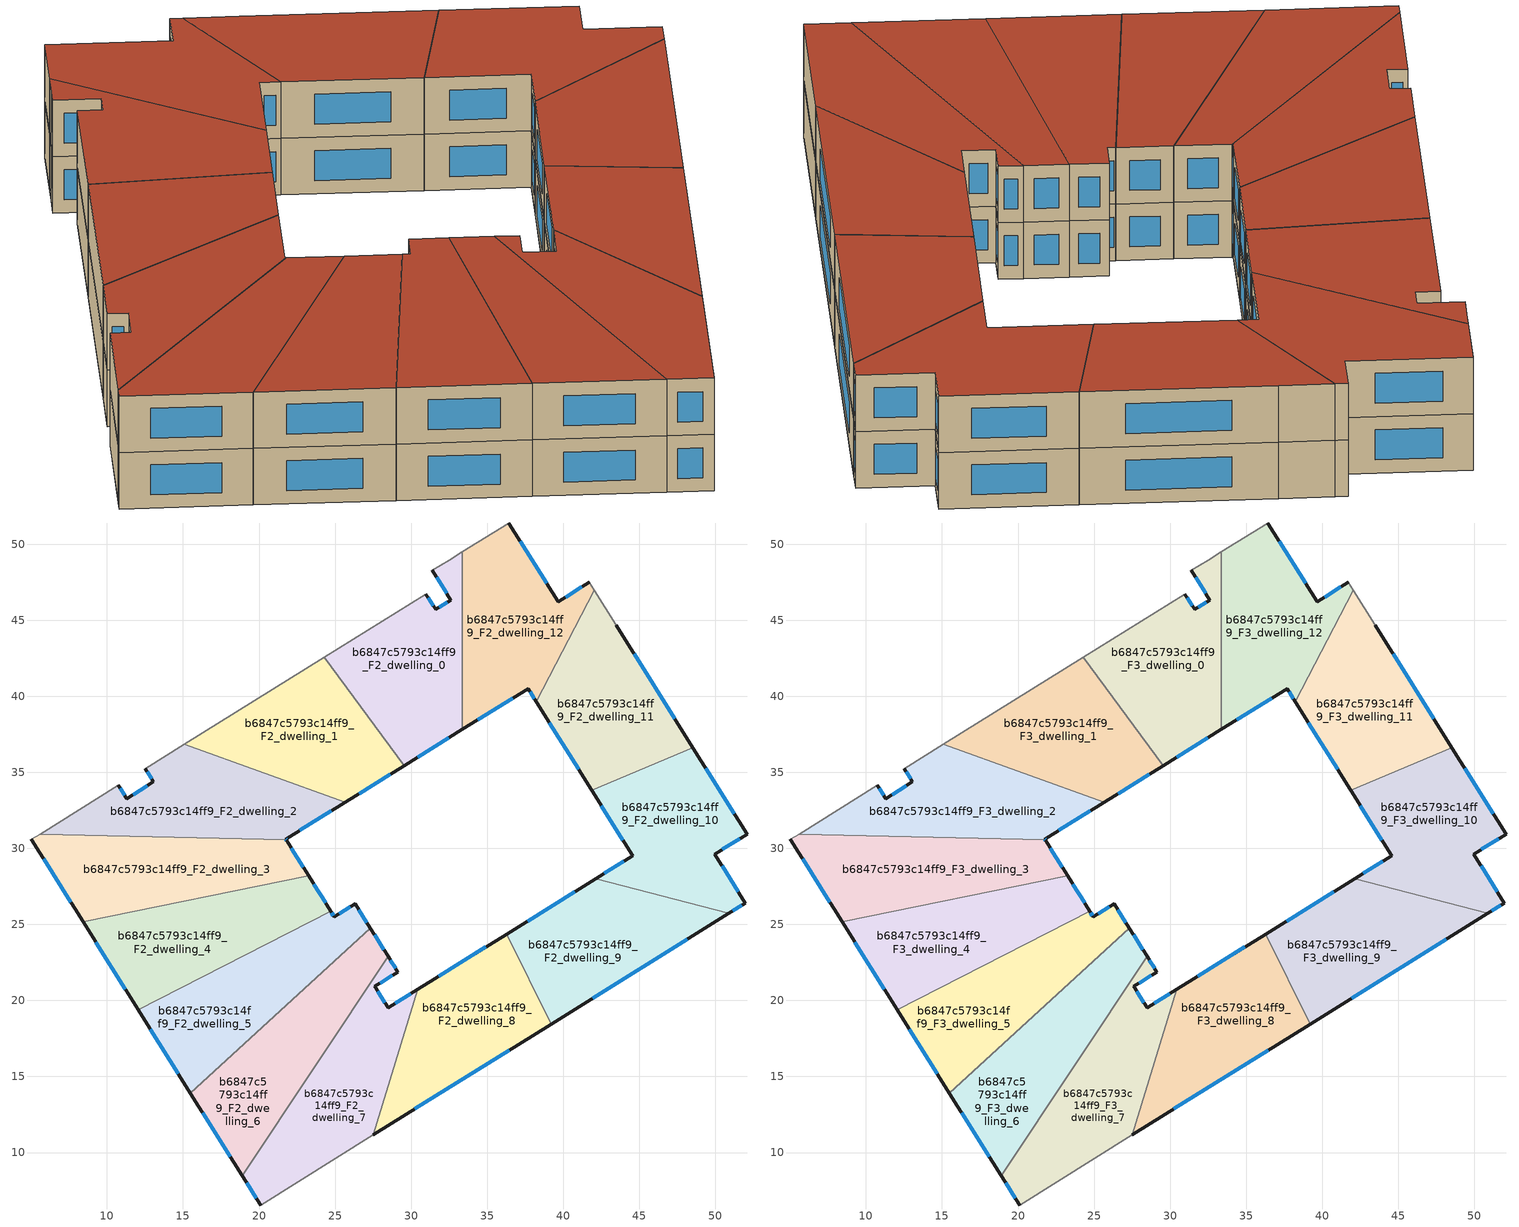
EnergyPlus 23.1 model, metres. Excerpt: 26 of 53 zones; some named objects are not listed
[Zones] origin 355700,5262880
b6847c5793c14ff9_F2_dwelling_0
 floor to b6847c5793c14ff9_F1_dwelling_0 (EU_floor_Construction): 33.38,49.49 33.38,37.82 29.55,35.45 24.28,42.56 30.97,46.72 31.61,45.71 32.62,46.33 31.4,48.27 32.52,48.96 z6
 wall outside (EU_wall_Construction): 31.4,48.27 32.62,46.33 31.61,45.71 30.97,46.72 / 29.55,35.45 33.38,37.82 z6:9
 wall adiabatic (EU_wall_Construction): 33.38,49.49 32.52,48.96 31.4,48.27 / 30.97,46.72 24.28,42.56 z6:9
 wall to b6847c5793c14ff9_F2_dwelling_12 (EU_wall_Construction): 33.38,37.82 33.38,49.49 z6:9
 wall to b6847c5793c14ff9_F2_dwelling_1 (EU_wall_Construction): 24.28,42.56 29.55,35.45 z6:9
 window (EU_Window_Construction): 32.38,46.18 31.84,45.85 / 31.68,47.81 32.33,46.78 / 30.45,36 32.48,37.26 / 31.46,45.95 31.12,46.49 z6.7:8.3
b6847c5793c14ff9_F2_dwelling_1
 floor to b6847c5793c14ff9_F1_dwelling_1 (EU_floor_Construction): 24.28,42.56 29.55,35.45 25.68,33.04 15.09,36.84 z6
 wall outside (EU_wall_Construction): 25.68,33.04 29.55,35.45 z6:9
 wall to b6847c5793c14ff9_F2_dwelling_2 (EU_wall_Construction): 15.09,36.84 25.68,33.04 z6:9
 wall adiabatic (EU_wall_Construction): 24.28,42.56 15.09,36.84 z6:9
 window (EU_Window_Construction): 26.59,33.6 28.64,34.88 z6.7:8.3
b6847c5793c14ff9_F2_dwelling_10
 floor to b6847c5793c14ff9_F1_dwelling_10 (EU_floor_Construction): 48.53,36.62 52.09,30.94 49.97,29.62 51.99,26.4 50.9,25.73 42.14,28 44.57,29.51 41.86,33.83 z6
 wall outside (EU_wall_Construction): 50.9,25.73 51.99,26.4 49.97,29.62 52.09,30.94 48.53,36.62 / 41.86,33.83 44.57,29.51 42.14,28 z6:9
 wall to b6847c5793c14ff9_F2_dwelling_9 (EU_wall_Construction): 42.14,28 50.9,25.73 z6:9
 wall to b6847c5793c14ff9_F2_dwelling_11 (EU_wall_Construction): 48.53,36.62 41.86,33.83 z6:9
 window (EU_Window_Construction): 51.51,27.16 50.45,28.87 / 51.16,25.89 51.73,26.24 / 44,29.16 42.71,28.36 / 42.5,32.81 43.93,30.52 / 51.26,32.27 49.37,35.28 / 50.47,29.93 51.59,30.63 z6.7:8.3
b6847c5793c14ff9_F2_dwelling_11
 floor to b6847c5793c14ff9_F1_dwelling_11 (EU_floor_Construction): 43.48,44.68 48.53,36.62 41.86,33.83 38.24,39.63 42.05,46.96 z6
 wall outside (EU_wall_Construction): 38.24,39.63 41.86,33.83 / 48.53,36.62 43.48,44.68 z6:9
 wall to b6847c5793c14ff9_F2_dwelling_12 (EU_wall_Construction): 42.05,46.96 38.24,39.63 z6:9
 wall adiabatic (EU_wall_Construction): 43.48,44.68 42.05,46.96 z6:9
 window (EU_Window_Construction): 39.09,38.27 41.01,35.19 / 47.35,38.51 44.67,42.79 z6.7:8.3
b6847c5793c14ff9_F2_dwelling_12
 floor to b6847c5793c14ff9_F1_dwelling_12 (EU_floor_Construction): 41.71,47.49 42.05,46.96 38.24,39.63 37.69,40.5 33.38,37.82 33.38,49.49 36.43,51.39 39.67,46.22 z6
 wall outside (EU_wall_Construction): 41.71,47.49 39.67,46.22 36.43,51.39 / 33.38,37.82 37.69,40.5 38.24,39.63 z6:9
 wall adiabatic (EU_wall_Construction): 42.05,46.96 41.71,47.49 / 36.43,51.39 33.38,49.49 z6:9
 window (EU_Window_Construction): 41.23,47.2 40.15,46.52 / 37.82,40.29 38.11,39.83 / 34.39,38.45 36.68,39.87 / 38.91,47.44 37.19,50.18 z6.7:8.3
b6847c5793c14ff9_F2_dwelling_2
 floor to b6847c5793c14ff9_F1_dwelling_2 (EU_floor_Construction): 25.68,33.04 21.75,30.61 21.79,30.55 5.6,30.94 10.76,34.15 11.3,33.28 13.06,34.37 12.52,35.24 15.09,36.84 z6
 wall outside (EU_wall_Construction): 21.79,30.55 21.75,30.61 25.68,33.04 / 12.52,35.24 13.06,34.37 11.3,33.28 10.76,34.15 z6:9
 wall adiabatic (EU_wall_Construction): 15.09,36.84 12.52,35.24 / 10.76,34.15 5.6,30.94 z6:9
 wall to b6847c5793c14ff9_F2_dwelling_3 (EU_wall_Construction): 5.6,30.94 21.79,30.55 z6:9
 window (EU_Window_Construction): 22.68,31.18 24.76,32.47 / 21.78,30.56 21.76,30.59 / 11.17,33.48 10.89,33.94 / 12.65,34.11 11.71,33.53 / 12.65,35.03 12.93,34.57 z6.7:8.3
b6847c5793c14ff9_F2_dwelling_3
 floor to b6847c5793c14ff9_F1_dwelling_3 (EU_floor_Construction): 21.79,30.55 23.25,28.21 8.43,25.17 5.03,30.58 5.6,30.94 z6
 wall outside (EU_wall_Construction): 23.25,28.21 21.79,30.55 / 5.03,30.58 8.43,25.17 z6:9
 wall to b6847c5793c14ff9_F2_dwelling_4 (EU_wall_Construction): 8.43,25.17 23.25,28.21 z6:9
 wall adiabatic (EU_wall_Construction): 5.6,30.94 5.03,30.58 z6:9
 window (EU_Window_Construction): 22.91,28.76 22.13,30 / 5.83,29.31 7.63,26.44 z6.7:8.3
b6847c5793c14ff9_F2_dwelling_4
 floor to b6847c5793c14ff9_F1_dwelling_4 (EU_floor_Construction): 23.25,28.21 24.72,25.86 12.05,19.4 8.43,25.17 z6
 wall outside (EU_wall_Construction): 24.72,25.86 23.25,28.21 / 8.43,25.17 12.05,19.4 z6:9
 wall to b6847c5793c14ff9_F2_dwelling_5 (EU_wall_Construction): 12.05,19.4 24.72,25.86 z6:9
 window (EU_Window_Construction): 24.37,26.41 23.6,27.65 / 9.28,23.81 11.2,20.75 z6.7:8.3
b6847c5793c14ff9_F2_dwelling_5
 floor to b6847c5793c14ff9_F1_dwelling_5 (EU_floor_Construction): 26.32,26.36 27.33,24.74 15.49,13.91 12.05,19.4 24.72,25.86 24.94,25.5 z6
 wall outside (EU_wall_Construction): 27.33,24.74 26.32,26.36 24.94,25.5 24.72,25.86 / 12.05,19.4 15.49,13.91 z6:9
 wall to b6847c5793c14ff9_F2_dwelling_6 (EU_wall_Construction): 15.49,13.91 27.33,24.74 z6:9
 window (EU_Window_Construction): 24.89,25.59 24.77,25.78 / 26,26.16 25.27,25.7 / 27.09,25.12 26.56,25.98 / 12.86,18.11 14.68,15.19 z6.7:8.3
b6847c5793c14ff9_F2_dwelling_6
 floor to b6847c5793c14ff9_F1_dwelling_6 (EU_floor_Construction): 27.33,24.74 28.48,22.9 18.9,8.46 15.49,13.91 z6
 wall outside (EU_wall_Construction): 28.48,22.9 27.33,24.74 / 15.49,13.91 18.9,8.46 z6:9
 wall to b6847c5793c14ff9_F2_dwelling_7 (EU_wall_Construction): 18.9,8.46 28.48,22.9 z6:9
 window (EU_Window_Construction): 28.21,23.33 27.6,24.31 / 16.29,12.63 18.1,9.74 z6.7:8.3
b6847c5793c14ff9_F2_dwelling_7
 floor to b6847c5793c14ff9_F1_dwelling_7 (EU_floor_Construction): 29.13,21.86 27.61,20.92 28.48,19.52 30.45,20.74 27.5,11.16 20.1,6.55 18.9,8.46 28.48,22.9 z6
 wall outside (EU_wall_Construction): 30.45,20.74 28.48,19.52 27.61,20.92 29.13,21.86 28.48,22.9 / 18.9,8.46 20.1,6.55 z6:9
 wall to b6847c5793c14ff9_F2_dwelling_8 (EU_wall_Construction): 27.5,11.16 30.45,20.74 z6:9
 wall adiabatic (EU_wall_Construction): 20.1,6.55 27.5,11.16 z6:9
 window (EU_Window_Construction): 28.98,22.11 28.63,22.65 / 27.97,21.14 28.77,21.64 / 28.28,19.85 27.82,20.59 / 29.99,20.45 28.94,19.81 / 19.18,8.01 19.82,7 z6.7:8.3
b6847c5793c14ff9_F2_dwelling_8
 floor to b6847c5793c14ff9_F1_dwelling_8 (EU_floor_Construction): 36.28,24.37 39.2,18.44 27.5,11.16 30.45,20.74 z6
 wall outside (EU_wall_Construction): 36.28,24.37 30.45,20.74 / 27.5,11.16 39.2,18.44 z6:9
 wall to b6847c5793c14ff9_F2_dwelling_9 (EU_wall_Construction): 39.2,18.44 36.28,24.37 z6:9
 window (EU_Window_Construction): 34.91,23.52 31.82,21.59 / 30.25,12.87 36.45,16.73 z6.7:8.3
b6847c5793c14ff9_F2_dwelling_9
 floor to b6847c5793c14ff9_F1_dwelling_9 (EU_floor_Construction): 50.9,25.73 39.2,18.44 36.28,24.37 42.14,28 z6
 wall outside (EU_wall_Construction): 42.14,28 36.28,24.37 / 39.2,18.44 50.9,25.73 z6:9
 window (EU_Window_Construction): 40.76,27.15 37.66,25.22 / 41.95,20.15 48.15,24.02 z6.7:8.3
b6847c5793c14ff9_F3_dwelling_0
 floor to b6847c5793c14ff9_F2_dwelling_0 (EU_floor_Construction): 33.38,49.49 33.38,37.82 29.55,35.45 24.28,42.56 30.97,46.72 31.61,45.71 32.62,46.33 31.4,48.27 32.52,48.96 z9
 wall outside (EU_wall_Construction): 31.4,48.27 32.62,46.33 31.61,45.71 30.97,46.72 / 29.55,35.45 33.38,37.82 z9:12
 wall adiabatic (EU_wall_Construction): 33.38,49.49 32.52,48.96 31.4,48.27 / 30.97,46.72 24.28,42.56 z9:12
 wall to b6847c5793c14ff9_F3_dwelling_12 (EU_wall_Construction): 33.38,37.82 33.38,49.49 z9:12
 wall to b6847c5793c14ff9_F3_dwelling_1 (EU_wall_Construction): 24.28,42.56 29.55,35.45 z9:12
 window (EU_Window_Construction): 32.38,46.18 31.84,45.85 / 31.68,47.81 32.33,46.78 / 30.45,36 32.48,37.26 / 31.46,45.95 31.12,46.49 z9.7:11.3
 roof outside (EU_roof_Construction): 33.38,37.82 33.38,49.49 32.52,48.96 31.4,48.27 32.62,46.33 31.61,45.71 30.97,46.72 24.28,42.56 29.55,35.45 z12
b6847c5793c14ff9_F3_dwelling_1
 floor to b6847c5793c14ff9_F2_dwelling_1 (EU_floor_Construction): 24.28,42.56 29.55,35.45 25.68,33.04 15.09,36.84 z9
 wall outside (EU_wall_Construction): 25.68,33.04 29.55,35.45 z9:12
 wall to b6847c5793c14ff9_F3_dwelling_2 (EU_wall_Construction): 15.09,36.84 25.68,33.04 z9:12
 wall adiabatic (EU_wall_Construction): 24.28,42.56 15.09,36.84 z9:12
 window (EU_Window_Construction): 26.59,33.6 28.64,34.88 z9.7:11.3
 roof outside (EU_roof_Construction): 29.55,35.45 24.28,42.56 15.09,36.84 25.68,33.04 z12
b6847c5793c14ff9_F3_dwelling_10
 floor to b6847c5793c14ff9_F2_dwelling_10 (EU_floor_Construction): 48.53,36.62 52.09,30.94 49.97,29.62 51.99,26.4 50.9,25.73 42.14,28 44.57,29.51 41.86,33.83 z9
 wall outside (EU_wall_Construction): 50.9,25.73 51.99,26.4 49.97,29.62 52.09,30.94 48.53,36.62 / 41.86,33.83 44.57,29.51 42.14,28 z9:12
 wall to b6847c5793c14ff9_F3_dwelling_9 (EU_wall_Construction): 42.14,28 50.9,25.73 z9:12
 wall to b6847c5793c14ff9_F3_dwelling_11 (EU_wall_Construction): 48.53,36.62 41.86,33.83 z9:12
 window (EU_Window_Construction): 51.51,27.16 50.45,28.87 / 51.16,25.89 51.73,26.24 / 44,29.16 42.71,28.36 / 42.5,32.81 43.93,30.52 / 51.26,32.27 49.37,35.28 / 50.47,29.93 51.59,30.63 z9.7:11.3
 roof outside (EU_roof_Construction): 51.99,26.4 49.97,29.62 52.09,30.94 48.53,36.62 41.86,33.83 44.57,29.51 42.14,28 50.9,25.73 z12
b6847c5793c14ff9_F3_dwelling_11
 floor to b6847c5793c14ff9_F2_dwelling_11 (EU_floor_Construction): 43.48,44.68 48.53,36.62 41.86,33.83 38.24,39.63 42.05,46.96 z9
 wall outside (EU_wall_Construction): 38.24,39.63 41.86,33.83 / 48.53,36.62 43.48,44.68 z9:12
 wall to b6847c5793c14ff9_F3_dwelling_12 (EU_wall_Construction): 42.05,46.96 38.24,39.63 z9:12
 wall adiabatic (EU_wall_Construction): 43.48,44.68 42.05,46.96 z9:12
 window (EU_Window_Construction): 39.09,38.27 41.01,35.19 / 47.35,38.51 44.67,42.79 z9.7:11.3
 roof outside (EU_roof_Construction): 48.53,36.62 43.48,44.68 42.05,46.96 38.24,39.63 41.86,33.83 z12
b6847c5793c14ff9_F3_dwelling_12
 floor to b6847c5793c14ff9_F2_dwelling_12 (EU_floor_Construction): 41.71,47.49 42.05,46.96 38.24,39.63 37.69,40.5 33.38,37.82 33.38,49.49 36.43,51.39 39.67,46.22 z9
 wall outside (EU_wall_Construction): 41.71,47.49 39.67,46.22 36.43,51.39 / 33.38,37.82 37.69,40.5 38.24,39.63 z9:12
 wall adiabatic (EU_wall_Construction): 42.05,46.96 41.71,47.49 / 36.43,51.39 33.38,49.49 z9:12
 window (EU_Window_Construction): 41.23,47.2 40.15,46.52 / 37.82,40.29 38.11,39.83 / 34.39,38.45 36.68,39.87 / 38.91,47.44 37.19,50.18 z9.7:11.3
 roof outside (EU_roof_Construction): 38.24,39.63 42.05,46.96 41.71,47.49 39.67,46.22 36.43,51.39 33.38,49.49 33.38,37.82 37.69,40.5 z12
b6847c5793c14ff9_F3_dwelling_2
 floor to b6847c5793c14ff9_F2_dwelling_2 (EU_floor_Construction): 25.68,33.04 21.75,30.61 21.79,30.55 5.6,30.94 10.76,34.15 11.3,33.28 13.06,34.37 12.52,35.24 15.09,36.84 z9
 wall outside (EU_wall_Construction): 21.79,30.55 21.75,30.61 25.68,33.04 / 12.52,35.24 13.06,34.37 11.3,33.28 10.76,34.15 z9:12
 wall adiabatic (EU_wall_Construction): 15.09,36.84 12.52,35.24 / 10.76,34.15 5.6,30.94 z9:12
 wall to b6847c5793c14ff9_F3_dwelling_3 (EU_wall_Construction): 5.6,30.94 21.79,30.55 z9:12
 window (EU_Window_Construction): 22.68,31.18 24.76,32.47 / 21.78,30.56 21.76,30.59 / 11.17,33.48 10.89,33.94 / 12.65,34.11 11.71,33.53 / 12.65,35.03 12.93,34.57 z9.7:11.3
 roof outside (EU_roof_Construction): 25.68,33.04 15.09,36.84 12.52,35.24 13.06,34.37 11.3,33.28 10.76,34.15 5.6,30.94 21.79,30.55 21.75,30.61 z12
b6847c5793c14ff9_F3_dwelling_3
 floor to b6847c5793c14ff9_F2_dwelling_3 (EU_floor_Construction): 21.79,30.55 23.25,28.21 8.43,25.17 5.03,30.58 5.6,30.94 z9
 wall outside (EU_wall_Construction): 23.25,28.21 21.79,30.55 / 5.03,30.58 8.43,25.17 z9:12
 wall to b6847c5793c14ff9_F3_dwelling_4 (EU_wall_Construction): 8.43,25.17 23.25,28.21 z9:12
 wall adiabatic (EU_wall_Construction): 5.6,30.94 5.03,30.58 z9:12
 window (EU_Window_Construction): 22.91,28.76 22.13,30 / 5.83,29.31 7.63,26.44 z9.7:11.3
 roof outside (EU_roof_Construction): 23.25,28.21 21.79,30.55 5.6,30.94 5.03,30.58 8.43,25.17 z12
b6847c5793c14ff9_F3_dwelling_4
 floor to b6847c5793c14ff9_F2_dwelling_4 (EU_floor_Construction): 23.25,28.21 24.72,25.86 12.05,19.4 8.43,25.17 z9
 wall outside (EU_wall_Construction): 24.72,25.86 23.25,28.21 / 8.43,25.17 12.05,19.4 z9:12
 wall to b6847c5793c14ff9_F3_dwelling_5 (EU_wall_Construction): 12.05,19.4 24.72,25.86 z9:12
 window (EU_Window_Construction): 24.37,26.41 23.6,27.65 / 9.28,23.81 11.2,20.75 z9.7:11.3
 roof outside (EU_roof_Construction): 24.72,25.86 23.25,28.21 8.43,25.17 12.05,19.4 z12
b6847c5793c14ff9_F3_dwelling_5
 floor to b6847c5793c14ff9_F2_dwelling_5 (EU_floor_Construction): 26.32,26.36 27.33,24.74 15.49,13.91 12.05,19.4 24.72,25.86 24.94,25.5 z9
 wall outside (EU_wall_Construction): 27.33,24.74 26.32,26.36 24.94,25.5 24.72,25.86 / 12.05,19.4 15.49,13.91 z9:12
 wall to b6847c5793c14ff9_F3_dwelling_6 (EU_wall_Construction): 15.49,13.91 27.33,24.74 z9:12
 window (EU_Window_Construction): 24.89,25.59 24.77,25.78 / 26,26.16 25.27,25.7 / 27.09,25.12 26.56,25.98 / 12.86,18.11 14.68,15.19 z9.7:11.3
 roof outside (EU_roof_Construction): 27.33,24.74 26.32,26.36 24.94,25.5 24.72,25.86 12.05,19.4 15.49,13.91 z12
b6847c5793c14ff9_F3_dwelling_6
 floor to b6847c5793c14ff9_F2_dwelling_6 (EU_floor_Construction): 27.33,24.74 28.48,22.9 18.9,8.46 15.49,13.91 z9
 wall outside (EU_wall_Construction): 28.48,22.9 27.33,24.74 / 15.49,13.91 18.9,8.46 z9:12
 wall to b6847c5793c14ff9_F3_dwelling_7 (EU_wall_Construction): 18.9,8.46 28.48,22.9 z9:12
 window (EU_Window_Construction): 28.21,23.33 27.6,24.31 / 16.29,12.63 18.1,9.74 z9.7:11.3
 roof outside (EU_roof_Construction): 18.9,8.46 28.48,22.9 27.33,24.74 15.49,13.91 z12
b6847c5793c14ff9_F3_dwelling_7
 floor to b6847c5793c14ff9_F2_dwelling_7 (EU_floor_Construction): 29.13,21.86 27.61,20.92 28.48,19.52 30.45,20.74 27.5,11.16 20.1,6.55 18.9,8.46 28.48,22.9 z9
 wall outside (EU_wall_Construction): 30.45,20.74 28.48,19.52 27.61,20.92 29.13,21.86 28.48,22.9 / 18.9,8.46 20.1,6.55 z9:12
 wall to b6847c5793c14ff9_F3_dwelling_8 (EU_wall_Construction): 27.5,11.16 30.45,20.74 z9:12
 wall adiabatic (EU_wall_Construction): 20.1,6.55 27.5,11.16 z9:12
 window (EU_Window_Construction): 28.98,22.11 28.63,22.65 / 27.97,21.14 28.77,21.64 / 28.28,19.85 27.82,20.59 / 29.99,20.45 28.94,19.81 / 19.18,8.01 19.82,7 z9.7:11.3
 roof outside (EU_roof_Construction): 27.5,11.16 30.45,20.74 28.48,19.52 27.61,20.92 29.13,21.86 28.48,22.9 18.9,8.46 20.1,6.55 z12
b6847c5793c14ff9_F3_dwelling_8
 floor to b6847c5793c14ff9_F2_dwelling_8 (EU_floor_Construction): 36.28,24.37 39.2,18.44 27.5,11.16 30.45,20.74 z9
 wall outside (EU_wall_Construction): 36.28,24.37 30.45,20.74 / 27.5,11.16 39.2,18.44 z9:12
 wall to b6847c5793c14ff9_F3_dwelling_9 (EU_wall_Construction): 39.2,18.44 36.28,24.37 z9:12
 window (EU_Window_Construction): 34.91,23.52 31.82,21.59 / 30.25,12.87 36.45,16.73 z9.7:11.3
 roof outside (EU_roof_Construction): 39.2,18.44 36.28,24.37 30.45,20.74 27.5,11.16 z12
b6847c5793c14ff9_F3_dwelling_9
 floor to b6847c5793c14ff9_F2_dwelling_9 (EU_floor_Construction): 50.9,25.73 39.2,18.44 36.28,24.37 42.14,28 z9
 wall outside (EU_wall_Construction): 42.14,28 36.28,24.37 / 39.2,18.44 50.9,25.73 z9:12
 window (EU_Window_Construction): 40.76,27.15 37.66,25.22 / 41.95,20.15 48.15,24.02 z9.7:11.3
 roof outside (EU_roof_Construction): 50.9,25.73 42.14,28 36.28,24.37 39.2,18.44 z12
[Building]
EU S2 Campaign: North Axis=0; Terrain=City; Solar Distribution=FullExterior
[Site:Location]
Budapest.Ferenc.Liszt.Intl.AP: Latitude=47.437; Longitude=19.256; Time Zone=1; Elevation=185
[SizingPeriod:WeatherFileDays]
AnnualSizingPeriod: Begin Month=1; Begin Day of Month=1; End Month=12; End Day of Month=31; Day of Week for Start Day=Monday; Use Weather File Daylight Saving Period=No; Use Weather File Rain and Snow Indicators=No
[MATERIAL]
EU_InternalMass_Material: Roughness=MediumRough; Thickness=0.1; Conductivity=1; Density=1800; Specific Heat=900; Thermal Absorptance=0.9; Solar Absorptance=0.7; Visible Absorptance=0.7
[MATERIAL:NOMASS] Roughness=MediumRough; Thermal Absorptance=0.9; Solar Absorptance=0.7; Visible Absorptance=0.7
Name | Thermal Resistance
EU_wall_NoMass | 0.832559
EU_roof_NoMass | 1.39638
EU_floor_NoMass | 0.872794
[WINDOWMATERIAL:SIMPLEGLAZINGSYSTEM]
EU_Window_SimpleGlazing: UFactor=2.79869; Solar Heat Gain Coefficient=0.75; Visible Transmittance=0.75
[CONSTRUCTION]
EU_wall_Construction: EU_wall_NoMass
EU_roof_Construction: EU_roof_NoMass
EU_floor_Construction: EU_floor_NoMass
EU_Window_Construction: EU_Window_SimpleGlazing
EU_InternalMass_Construction: EU_InternalMass_Material
[ZONE] Type=1; Multiplier=1; Ceiling Height=autocalculate; Floor Area=autocalculate; Part of Total Floor Area=Yes
Name | Volume
b6847c5793c14ff9_F2_dwelling_0; b6847c5793c14ff9_F3_dwelling_0; b6847c5793c14ff9_F2_dwelling_10; b6847c5793c14ff9_F3_dwelling_10; b6847c5793c14ff9_F2_dwelling_5; b6847c5793c14ff9_F3_dwelling_5 | 203.65
b6847c5793c14ff9_F2_dwelling_1; b6847c5793c14ff9_F3_dwelling_1 | 203.659
b6847c5793c14ff9_F2_dwelling_11; b6847c5793c14ff9_F3_dwelling_11 | 203.651
b6847c5793c14ff9_F2_dwelling_12; b6847c5793c14ff9_F3_dwelling_12 | 203.661
b6847c5793c14ff9_F2_dwelling_2; b6847c5793c14ff9_F3_dwelling_2 | 203.657
b6847c5793c14ff9_F2_dwelling_3; b6847c5793c14ff9_F3_dwelling_3 | 203.655
b6847c5793c14ff9_F2_dwelling_4; b6847c5793c14ff9_F3_dwelling_4 | 203.646
b6847c5793c14ff9_F2_dwelling_6; b6847c5793c14ff9_F3_dwelling_6 | 203.64
b6847c5793c14ff9_F2_dwelling_7; b6847c5793c14ff9_F3_dwelling_7 | 203.663
b6847c5793c14ff9_F2_dwelling_8; b6847c5793c14ff9_F3_dwelling_8 | 203.652
b6847c5793c14ff9_F2_dwelling_9; b6847c5793c14ff9_F3_dwelling_9 | 203.648
[INTERNALMASS] Construction=EU_InternalMass_Construction
Name | Zone or ZoneList | Surface Area
b6847c5793c14ff9_F2_dwelling_0_EU_InternalMass | b6847c5793c14ff9_F2_dwelling_0 | 67.8833
b6847c5793c14ff9_F2_dwelling_1_EU_InternalMass | b6847c5793c14ff9_F2_dwelling_1 | 67.8865
b6847c5793c14ff9_F2_dwelling_2_EU_InternalMass | b6847c5793c14ff9_F2_dwelling_2 | 67.8858
b6847c5793c14ff9_F2_dwelling_3_EU_InternalMass | b6847c5793c14ff9_F2_dwelling_3 | 67.8851
b6847c5793c14ff9_F2_dwelling_4_EU_InternalMass | b6847c5793c14ff9_F2_dwelling_4 | 67.8817
b6847c5793c14ff9_F2_dwelling_5_EU_InternalMass | b6847c5793c14ff9_F2_dwelling_5 | 67.8834
b6847c5793c14ff9_F2_dwelling_6_EU_InternalMass | b6847c5793c14ff9_F2_dwelling_6 | 67.8801
b6847c5793c14ff9_F2_dwelling_7_EU_InternalMass | b6847c5793c14ff9_F2_dwelling_7 | 67.8875
b6847c5793c14ff9_F2_dwelling_8_EU_InternalMass | b6847c5793c14ff9_F2_dwelling_8 | 67.8842
b6847c5793c14ff9_F2_dwelling_9_EU_InternalMass | b6847c5793c14ff9_F2_dwelling_9 | 67.8828
b6847c5793c14ff9_F2_dwelling_10_EU_InternalMass | b6847c5793c14ff9_F2_dwelling_10 | 67.8831
b6847c5793c14ff9_F2_dwelling_11_EU_InternalMass | b6847c5793c14ff9_F2_dwelling_11 | 67.8837
b6847c5793c14ff9_F2_dwelling_12_EU_InternalMass | b6847c5793c14ff9_F2_dwelling_12 | 67.8872
b6847c5793c14ff9_F3_dwelling_0_EU_InternalMass | b6847c5793c14ff9_F3_dwelling_0 | 67.8833
b6847c5793c14ff9_F3_dwelling_1_EU_InternalMass | b6847c5793c14ff9_F3_dwelling_1 | 67.8865
b6847c5793c14ff9_F3_dwelling_2_EU_InternalMass | b6847c5793c14ff9_F3_dwelling_2 | 67.8858
b6847c5793c14ff9_F3_dwelling_3_EU_InternalMass | b6847c5793c14ff9_F3_dwelling_3 | 67.8851
b6847c5793c14ff9_F3_dwelling_4_EU_InternalMass | b6847c5793c14ff9_F3_dwelling_4 | 67.8817
b6847c5793c14ff9_F3_dwelling_5_EU_InternalMass | b6847c5793c14ff9_F3_dwelling_5 | 67.8834
b6847c5793c14ff9_F3_dwelling_6_EU_InternalMass | b6847c5793c14ff9_F3_dwelling_6 | 67.8801
b6847c5793c14ff9_F3_dwelling_7_EU_InternalMass | b6847c5793c14ff9_F3_dwelling_7 | 67.8875
b6847c5793c14ff9_F3_dwelling_8_EU_InternalMass | b6847c5793c14ff9_F3_dwelling_8 | 67.8842
b6847c5793c14ff9_F3_dwelling_9_EU_InternalMass | b6847c5793c14ff9_F3_dwelling_9 | 67.8828
b6847c5793c14ff9_F3_dwelling_10_EU_InternalMass | b6847c5793c14ff9_F3_dwelling_10 | 67.8831
b6847c5793c14ff9_F3_dwelling_11_EU_InternalMass | b6847c5793c14ff9_F3_dwelling_11 | 67.8837
b6847c5793c14ff9_F3_dwelling_12_EU_InternalMass | b6847c5793c14ff9_F3_dwelling_12 | 67.8872
[OTHEREQUIPMENT] Fuel Type=Electricity; Design Level Calculation Method=Watts/Area; Power per Zone Floor Area=1; Fraction Latent=0; Fraction Radiant=0; Fraction Lost=0; Carbon Dioxide Generation Rate=0; EndUse Subcategory=EU_Step8_InternalGains
Name | Zone or ZoneList or Space or SpaceList | Schedule
EU_Step8_InternalGain_b6847c5793c14ff9_F2_dwelling_0_f000 | b6847c5793c14ff9_F2_dwelling_0 | EU_Step8_GainSchedule_b6847c5793c14ff9_F2_dwelling_0_f000
EU_Step8_InternalGain_b6847c5793c14ff9_F2_dwelling_1_f000 | b6847c5793c14ff9_F2_dwelling_1 | EU_Step8_GainSchedule_b6847c5793c14ff9_F2_dwelling_1_f000
EU_Step8_InternalGain_b6847c5793c14ff9_F2_dwelling_2_f000 | b6847c5793c14ff9_F2_dwelling_2 | EU_Step8_GainSchedule_b6847c5793c14ff9_F2_dwelling_2_f000
EU_Step8_InternalGain_b6847c5793c14ff9_F2_dwelling_3_f000 | b6847c5793c14ff9_F2_dwelling_3 | EU_Step8_GainSchedule_b6847c5793c14ff9_F2_dwelling_3_f000
EU_Step8_InternalGain_b6847c5793c14ff9_F2_dwelling_4_f000 | b6847c5793c14ff9_F2_dwelling_4 | EU_Step8_GainSchedule_b6847c5793c14ff9_F2_dwelling_4_f000
EU_Step8_InternalGain_b6847c5793c14ff9_F2_dwelling_5_f000 | b6847c5793c14ff9_F2_dwelling_5 | EU_Step8_GainSchedule_b6847c5793c14ff9_F2_dwelling_5_f000
EU_Step8_InternalGain_b6847c5793c14ff9_F2_dwelling_6_f000 | b6847c5793c14ff9_F2_dwelling_6 | EU_Step8_GainSchedule_b6847c5793c14ff9_F2_dwelling_6_f000
EU_Step8_InternalGain_b6847c5793c14ff9_F2_dwelling_7_f000 | b6847c5793c14ff9_F2_dwelling_7 | EU_Step8_GainSchedule_b6847c5793c14ff9_F2_dwelling_7_f000
EU_Step8_InternalGain_b6847c5793c14ff9_F2_dwelling_8_f000 | b6847c5793c14ff9_F2_dwelling_8 | EU_Step8_GainSchedule_b6847c5793c14ff9_F2_dwelling_8_f000
EU_Step8_InternalGain_b6847c5793c14ff9_F2_dwelling_9_f000 | b6847c5793c14ff9_F2_dwelling_9 | EU_Step8_GainSchedule_b6847c5793c14ff9_F2_dwelling_9_f000
EU_Step8_InternalGain_b6847c5793c14ff9_F2_dwelling_10_f000 | b6847c5793c14ff9_F2_dwelling_10 | EU_Step8_GainSchedule_b6847c5793c14ff9_F2_dwelling_10_f000
EU_Step8_InternalGain_b6847c5793c14ff9_F2_dwelling_11_f000 | b6847c5793c14ff9_F2_dwelling_11 | EU_Step8_GainSchedule_b6847c5793c14ff9_F2_dwelling_11_f000
EU_Step8_InternalGain_b6847c5793c14ff9_F2_dwelling_12_f000 | b6847c5793c14ff9_F2_dwelling_12 | EU_Step8_GainSchedule_b6847c5793c14ff9_F2_dwelling_12_f000
EU_Step8_InternalGain_b6847c5793c14ff9_F3_dwelling_0_f000 | b6847c5793c14ff9_F3_dwelling_0 | EU_Step8_GainSchedule_b6847c5793c14ff9_F3_dwelling_0_f000
EU_Step8_InternalGain_b6847c5793c14ff9_F3_dwelling_1_f000 | b6847c5793c14ff9_F3_dwelling_1 | EU_Step8_GainSchedule_b6847c5793c14ff9_F3_dwelling_1_f000
EU_Step8_InternalGain_b6847c5793c14ff9_F3_dwelling_2_f000 | b6847c5793c14ff9_F3_dwelling_2 | EU_Step8_GainSchedule_b6847c5793c14ff9_F3_dwelling_2_f000
EU_Step8_InternalGain_b6847c5793c14ff9_F3_dwelling_3_f000 | b6847c5793c14ff9_F3_dwelling_3 | EU_Step8_GainSchedule_b6847c5793c14ff9_F3_dwelling_3_f000
EU_Step8_InternalGain_b6847c5793c14ff9_F3_dwelling_4_f000 | b6847c5793c14ff9_F3_dwelling_4 | EU_Step8_GainSchedule_b6847c5793c14ff9_F3_dwelling_4_f000
EU_Step8_InternalGain_b6847c5793c14ff9_F3_dwelling_5_f000 | b6847c5793c14ff9_F3_dwelling_5 | EU_Step8_GainSchedule_b6847c5793c14ff9_F3_dwelling_5_f000
EU_Step8_InternalGain_b6847c5793c14ff9_F3_dwelling_6_f000 | b6847c5793c14ff9_F3_dwelling_6 | EU_Step8_GainSchedule_b6847c5793c14ff9_F3_dwelling_6_f000
EU_Step8_InternalGain_b6847c5793c14ff9_F3_dwelling_7_f000 | b6847c5793c14ff9_F3_dwelling_7 | EU_Step8_GainSchedule_b6847c5793c14ff9_F3_dwelling_7_f000
EU_Step8_InternalGain_b6847c5793c14ff9_F3_dwelling_8_f000 | b6847c5793c14ff9_F3_dwelling_8 | EU_Step8_GainSchedule_b6847c5793c14ff9_F3_dwelling_8_f000
EU_Step8_InternalGain_b6847c5793c14ff9_F3_dwelling_9_f000 | b6847c5793c14ff9_F3_dwelling_9 | EU_Step8_GainSchedule_b6847c5793c14ff9_F3_dwelling_9_f000
EU_Step8_InternalGain_b6847c5793c14ff9_F3_dwelling_10_f000 | b6847c5793c14ff9_F3_dwelling_10 | EU_Step8_GainSchedule_b6847c5793c14ff9_F3_dwelling_10_f000
EU_Step8_InternalGain_b6847c5793c14ff9_F3_dwelling_11_f000 | b6847c5793c14ff9_F3_dwelling_11 | EU_Step8_GainSchedule_b6847c5793c14ff9_F3_dwelling_11_f000
EU_Step8_InternalGain_b6847c5793c14ff9_F3_dwelling_12_f000 | b6847c5793c14ff9_F3_dwelling_12 | EU_Step8_GainSchedule_b6847c5793c14ff9_F3_dwelling_12_f000
[ZONEVENTILATION:DESIGNFLOWRATE] Schedule=EU_AlwaysOn; Design Flow Rate Calculation Method=AirChanges/Hour; Air Changes per Hour=0.475469; Ventilation Type=Natural; Fan Pressure Rise=0; Fan Total Efficiency=1; Constant Term Coefficient=1; Temperature Term Coefficient=0; Velocity Term Coefficient=0; Velocity Squared Term Coefficient=0; Minimum Indoor Temperature=-100; Maximum Indoor Temperature=100; Delta Temperature=-100; Minimum Outdoor Temperature=-100; Maximum Outdoor Temperature=100; Maximum Wind Speed=40
Name | Zone or ZoneList or Space or SpaceList
EU_ConstantAir_b6847c5793c14ff9_F2_dwelling_0 | b6847c5793c14ff9_F2_dwelling_0
EU_ConstantAir_b6847c5793c14ff9_F2_dwelling_1 | b6847c5793c14ff9_F2_dwelling_1
EU_ConstantAir_b6847c5793c14ff9_F2_dwelling_2 | b6847c5793c14ff9_F2_dwelling_2
EU_ConstantAir_b6847c5793c14ff9_F2_dwelling_3 | b6847c5793c14ff9_F2_dwelling_3
EU_ConstantAir_b6847c5793c14ff9_F2_dwelling_4 | b6847c5793c14ff9_F2_dwelling_4
EU_ConstantAir_b6847c5793c14ff9_F2_dwelling_5 | b6847c5793c14ff9_F2_dwelling_5
EU_ConstantAir_b6847c5793c14ff9_F2_dwelling_6 | b6847c5793c14ff9_F2_dwelling_6
EU_ConstantAir_b6847c5793c14ff9_F2_dwelling_7 | b6847c5793c14ff9_F2_dwelling_7
EU_ConstantAir_b6847c5793c14ff9_F2_dwelling_8 | b6847c5793c14ff9_F2_dwelling_8
EU_ConstantAir_b6847c5793c14ff9_F2_dwelling_9 | b6847c5793c14ff9_F2_dwelling_9
EU_ConstantAir_b6847c5793c14ff9_F2_dwelling_10 | b6847c5793c14ff9_F2_dwelling_10
EU_ConstantAir_b6847c5793c14ff9_F2_dwelling_11 | b6847c5793c14ff9_F2_dwelling_11
EU_ConstantAir_b6847c5793c14ff9_F2_dwelling_12 | b6847c5793c14ff9_F2_dwelling_12
EU_ConstantAir_b6847c5793c14ff9_F3_dwelling_0 | b6847c5793c14ff9_F3_dwelling_0
EU_ConstantAir_b6847c5793c14ff9_F3_dwelling_1 | b6847c5793c14ff9_F3_dwelling_1
EU_ConstantAir_b6847c5793c14ff9_F3_dwelling_2 | b6847c5793c14ff9_F3_dwelling_2
EU_ConstantAir_b6847c5793c14ff9_F3_dwelling_3 | b6847c5793c14ff9_F3_dwelling_3
EU_ConstantAir_b6847c5793c14ff9_F3_dwelling_4 | b6847c5793c14ff9_F3_dwelling_4
EU_ConstantAir_b6847c5793c14ff9_F3_dwelling_5 | b6847c5793c14ff9_F3_dwelling_5
EU_ConstantAir_b6847c5793c14ff9_F3_dwelling_6 | b6847c5793c14ff9_F3_dwelling_6
EU_ConstantAir_b6847c5793c14ff9_F3_dwelling_7 | b6847c5793c14ff9_F3_dwelling_7
EU_ConstantAir_b6847c5793c14ff9_F3_dwelling_8 | b6847c5793c14ff9_F3_dwelling_8
EU_ConstantAir_b6847c5793c14ff9_F3_dwelling_9 | b6847c5793c14ff9_F3_dwelling_9
EU_ConstantAir_b6847c5793c14ff9_F3_dwelling_10 | b6847c5793c14ff9_F3_dwelling_10
EU_ConstantAir_b6847c5793c14ff9_F3_dwelling_11 | b6847c5793c14ff9_F3_dwelling_11
EU_ConstantAir_b6847c5793c14ff9_F3_dwelling_12 | b6847c5793c14ff9_F3_dwelling_12
[HVACTEMPLATE:ZONE:IDEALLOADSAIRSYSTEM] System Availability Schedule=EU_AlwaysOn; Maximum Heating Supply Air Temperature=50; Minimum Cooling Supply Air Temperature=13; Maximum Heating Supply Air Humidity Ratio=0.0156; Minimum Cooling Supply Air Humidity Ratio=0.0077; Heating Limit=NoLimit; Cooling Limit=NoLimit; Heating Availability Schedule=EU_AlwaysOn; Cooling Availability Schedule=EU_CoolingOff; Dehumidification Control Type=ConstantSensibleHeatRatio; Cooling Sensible Heat Ratio=0.7; Dehumidification Setpoint=60; Humidification Control Type=None; Humidification Setpoint=30; Outdoor Air Method=None; Outdoor Air Flow Rate per Person=0.00944; Outdoor Air Flow Rate per Zone Floor Area=0; Outdoor Air Flow Rate per Zone=0; Demand Controlled Ventilation Type=None; Outdoor Air Economizer Type=NoEconomizer; Heat Recovery Type=None; Sensible Heat Recovery Effectiveness=0.7; Latent Heat Recovery Effectiveness=0.65
Name | Template Thermostat
b6847c5793c14ff9_F2_dwelling_0 | EU_HeatOnly_b6847c5793c14ff9_F2_dwelling_0
b6847c5793c14ff9_F2_dwelling_1 | EU_HeatOnly_b6847c5793c14ff9_F2_dwelling_1
b6847c5793c14ff9_F2_dwelling_2 | EU_HeatOnly_b6847c5793c14ff9_F2_dwelling_2
b6847c5793c14ff9_F2_dwelling_3 | EU_HeatOnly_b6847c5793c14ff9_F2_dwelling_3
b6847c5793c14ff9_F2_dwelling_4 | EU_HeatOnly_b6847c5793c14ff9_F2_dwelling_4
b6847c5793c14ff9_F2_dwelling_5 | EU_HeatOnly_b6847c5793c14ff9_F2_dwelling_5
b6847c5793c14ff9_F2_dwelling_6 | EU_HeatOnly_b6847c5793c14ff9_F2_dwelling_6
b6847c5793c14ff9_F2_dwelling_7 | EU_HeatOnly_b6847c5793c14ff9_F2_dwelling_7
b6847c5793c14ff9_F2_dwelling_8 | EU_HeatOnly_b6847c5793c14ff9_F2_dwelling_8
b6847c5793c14ff9_F2_dwelling_9 | EU_HeatOnly_b6847c5793c14ff9_F2_dwelling_9
b6847c5793c14ff9_F2_dwelling_10 | EU_HeatOnly_b6847c5793c14ff9_F2_dwelling_10
b6847c5793c14ff9_F2_dwelling_11 | EU_HeatOnly_b6847c5793c14ff9_F2_dwelling_11
b6847c5793c14ff9_F2_dwelling_12 | EU_HeatOnly_b6847c5793c14ff9_F2_dwelling_12
b6847c5793c14ff9_F3_dwelling_0 | EU_HeatOnly_b6847c5793c14ff9_F3_dwelling_0
b6847c5793c14ff9_F3_dwelling_1 | EU_HeatOnly_b6847c5793c14ff9_F3_dwelling_1
b6847c5793c14ff9_F3_dwelling_2 | EU_HeatOnly_b6847c5793c14ff9_F3_dwelling_2
b6847c5793c14ff9_F3_dwelling_3 | EU_HeatOnly_b6847c5793c14ff9_F3_dwelling_3
b6847c5793c14ff9_F3_dwelling_4 | EU_HeatOnly_b6847c5793c14ff9_F3_dwelling_4
b6847c5793c14ff9_F3_dwelling_5 | EU_HeatOnly_b6847c5793c14ff9_F3_dwelling_5
b6847c5793c14ff9_F3_dwelling_6 | EU_HeatOnly_b6847c5793c14ff9_F3_dwelling_6
b6847c5793c14ff9_F3_dwelling_7 | EU_HeatOnly_b6847c5793c14ff9_F3_dwelling_7
b6847c5793c14ff9_F3_dwelling_8 | EU_HeatOnly_b6847c5793c14ff9_F3_dwelling_8
b6847c5793c14ff9_F3_dwelling_9 | EU_HeatOnly_b6847c5793c14ff9_F3_dwelling_9
b6847c5793c14ff9_F3_dwelling_10 | EU_HeatOnly_b6847c5793c14ff9_F3_dwelling_10
b6847c5793c14ff9_F3_dwelling_11 | EU_HeatOnly_b6847c5793c14ff9_F3_dwelling_11
b6847c5793c14ff9_F3_dwelling_12 | EU_HeatOnly_b6847c5793c14ff9_F3_dwelling_12
[SIZING:ZONE] Zone Cooling Design Supply Air Temperature Input Method=SupplyAirTemperature; Zone Cooling Design Supply Air Temperature=13; Zone Heating Design Supply Air Temperature Input Method=SupplyAirTemperature; Zone Heating Design Supply Air Temperature=50; Zone Cooling Design Supply Air Humidity Ratio=0.008; Zone Heating Design Supply Air Humidity Ratio=0.008; Cooling Design Air Flow Method=DesignDay; Cooling Design Air Flow Rate=0; Cooling Minimum Air Flow per Zone Floor Area=0.000762; Cooling Minimum Air Flow=0; Cooling Minimum Air Flow Fraction=0.2; Heating Design Air Flow Method=DesignDay; Heating Design Air Flow Rate=0; Heating Maximum Air Flow per Zone Floor Area=0.002032; Heating Maximum Air Flow=0.141576; Heating Maximum Air Flow Fraction=0.3; Account for Dedicated Outdoor Air System=No; Dedicated Outdoor Air System Control Strategy=NeutralSupplyAir; Dedicated Outdoor Air Low Setpoint Temperature for Design=autosize; Dedicated Outdoor Air High Setpoint Temperature for Design=autosize; Zone Load Sizing Method=Sensible Load Only No Latent Load; Zone Latent Cooling Design Supply Air Humidity Ratio Input Method=HumidityRatioDifference; Zone Cooling Design Supply Air Humidity Ratio Difference=0.005; Zone Latent Heating Design Supply Air Humidity Ratio Input Method=HumidityRatioDifference; Zone Humidification Design Supply Air Humidity Ratio Difference=0.005
b6847c5793c14ff9_F2_dwelling_0; b6847c5793c14ff9_F2_dwelling_1; b6847c5793c14ff9_F2_dwelling_2; b6847c5793c14ff9_F2_dwelling_3; b6847c5793c14ff9_F2_dwelling_4; b6847c5793c14ff9_F2_dwelling_5; b6847c5793c14ff9_F2_dwelling_6; b6847c5793c14ff9_F2_dwelling_7; b6847c5793c14ff9_F2_dwelling_8; b6847c5793c14ff9_F2_dwelling_9; b6847c5793c14ff9_F2_dwelling_10; b6847c5793c14ff9_F2_dwelling_11; b6847c5793c14ff9_F2_dwelling_12; b6847c5793c14ff9_F3_dwelling_0; b6847c5793c14ff9_F3_dwelling_1; b6847c5793c14ff9_F3_dwelling_2; b6847c5793c14ff9_F3_dwelling_3; b6847c5793c14ff9_F3_dwelling_4; b6847c5793c14ff9_F3_dwelling_5; b6847c5793c14ff9_F3_dwelling_6; b6847c5793c14ff9_F3_dwelling_7; b6847c5793c14ff9_F3_dwelling_8; b6847c5793c14ff9_F3_dwelling_9; b6847c5793c14ff9_F3_dwelling_10; b6847c5793c14ff9_F3_dwelling_11; b6847c5793c14ff9_F3_dwelling_12
[SCHEDULE:CONSTANT]
Name | Hourly Value
EU_AlwaysOn | 1
EU_CoolingOff | 0
[SCHEDULE:FILE] Column Number=1; Rows to Skip at Top=0; Number of Hours of Data=8760; Column Separator=Comma; Interpolate to Timestep=No; Minutes per Item=60; Adjust Schedule for Daylight Savings=Yes
Name | File
EU_Step8_GainSchedule_b6847c5793c14ff9_F2_dwelling_0_f000 | ../../schedules/b6847c5793c14ff9/b6847c5793c14ff9_F2_dwelling_0_f000_gain.csv
EU_Step8_GainSchedule_b6847c5793c14ff9_F2_dwelling_1_f000 | ../../schedules/b6847c5793c14ff9/b6847c5793c14ff9_F2_dwelling_1_f000_gain.csv
EU_Step8_GainSchedule_b6847c5793c14ff9_F2_dwelling_2_f000 | ../../schedules/b6847c5793c14ff9/b6847c5793c14ff9_F2_dwelling_2_f000_gain.csv
EU_Step8_GainSchedule_b6847c5793c14ff9_F2_dwelling_3_f000 | ../../schedules/b6847c5793c14ff9/b6847c5793c14ff9_F2_dwelling_3_f000_gain.csv
EU_Step8_GainSchedule_b6847c5793c14ff9_F2_dwelling_4_f000 | ../../schedules/b6847c5793c14ff9/b6847c5793c14ff9_F2_dwelling_4_f000_gain.csv
EU_Step8_GainSchedule_b6847c5793c14ff9_F2_dwelling_5_f000 | ../../schedules/b6847c5793c14ff9/b6847c5793c14ff9_F2_dwelling_5_f000_gain.csv
EU_Step8_GainSchedule_b6847c5793c14ff9_F2_dwelling_6_f000 | ../../schedules/b6847c5793c14ff9/b6847c5793c14ff9_F2_dwelling_6_f000_gain.csv
EU_Step8_GainSchedule_b6847c5793c14ff9_F2_dwelling_7_f000 | ../../schedules/b6847c5793c14ff9/b6847c5793c14ff9_F2_dwelling_7_f000_gain.csv
EU_Step8_GainSchedule_b6847c5793c14ff9_F2_dwelling_8_f000 | ../../schedules/b6847c5793c14ff9/b6847c5793c14ff9_F2_dwelling_8_f000_gain.csv
EU_Step8_GainSchedule_b6847c5793c14ff9_F2_dwelling_9_f000 | ../../schedules/b6847c5793c14ff9/b6847c5793c14ff9_F2_dwelling_9_f000_gain.csv
EU_Step8_GainSchedule_b6847c5793c14ff9_F2_dwelling_10_f000 | ../../schedules/b6847c5793c14ff9/b6847c5793c14ff9_F2_dwelling_10_f000_gain.csv
EU_Step8_GainSchedule_b6847c5793c14ff9_F2_dwelling_11_f000 | ../../schedules/b6847c5793c14ff9/b6847c5793c14ff9_F2_dwelling_11_f000_gain.csv
EU_Step8_GainSchedule_b6847c5793c14ff9_F2_dwelling_12_f000 | ../../schedules/b6847c5793c14ff9/b6847c5793c14ff9_F2_dwelling_12_f000_gain.csv
EU_Step8_GainSchedule_b6847c5793c14ff9_F3_dwelling_0_f000 | ../../schedules/b6847c5793c14ff9/b6847c5793c14ff9_F3_dwelling_0_f000_gain.csv
EU_Step8_GainSchedule_b6847c5793c14ff9_F3_dwelling_1_f000 | ../../schedules/b6847c5793c14ff9/b6847c5793c14ff9_F3_dwelling_1_f000_gain.csv
EU_Step8_GainSchedule_b6847c5793c14ff9_F3_dwelling_2_f000 | ../../schedules/b6847c5793c14ff9/b6847c5793c14ff9_F3_dwelling_2_f000_gain.csv
EU_Step8_GainSchedule_b6847c5793c14ff9_F3_dwelling_3_f000 | ../../schedules/b6847c5793c14ff9/b6847c5793c14ff9_F3_dwelling_3_f000_gain.csv
EU_Step8_GainSchedule_b6847c5793c14ff9_F3_dwelling_4_f000 | ../../schedules/b6847c5793c14ff9/b6847c5793c14ff9_F3_dwelling_4_f000_gain.csv
EU_Step8_GainSchedule_b6847c5793c14ff9_F3_dwelling_5_f000 | ../../schedules/b6847c5793c14ff9/b6847c5793c14ff9_F3_dwelling_5_f000_gain.csv
EU_Step8_GainSchedule_b6847c5793c14ff9_F3_dwelling_6_f000 | ../../schedules/b6847c5793c14ff9/b6847c5793c14ff9_F3_dwelling_6_f000_gain.csv
EU_Step8_GainSchedule_b6847c5793c14ff9_F3_dwelling_7_f000 | ../../schedules/b6847c5793c14ff9/b6847c5793c14ff9_F3_dwelling_7_f000_gain.csv
EU_Step8_GainSchedule_b6847c5793c14ff9_F3_dwelling_8_f000 | ../../schedules/b6847c5793c14ff9/b6847c5793c14ff9_F3_dwelling_8_f000_gain.csv
EU_Step8_GainSchedule_b6847c5793c14ff9_F3_dwelling_9_f000 | ../../schedules/b6847c5793c14ff9/b6847c5793c14ff9_F3_dwelling_9_f000_gain.csv
EU_Step8_GainSchedule_b6847c5793c14ff9_F3_dwelling_10_f000 | ../../schedules/b6847c5793c14ff9/b6847c5793c14ff9_F3_dwelling_10_f000_gain.csv
EU_Step8_GainSchedule_b6847c5793c14ff9_F3_dwelling_11_f000 | ../../schedules/b6847c5793c14ff9/b6847c5793c14ff9_F3_dwelling_11_f000_gain.csv
EU_Step8_GainSchedule_b6847c5793c14ff9_F3_dwelling_12_f000 | ../../schedules/b6847c5793c14ff9/b6847c5793c14ff9_F3_dwelling_12_f000_gain.csv
